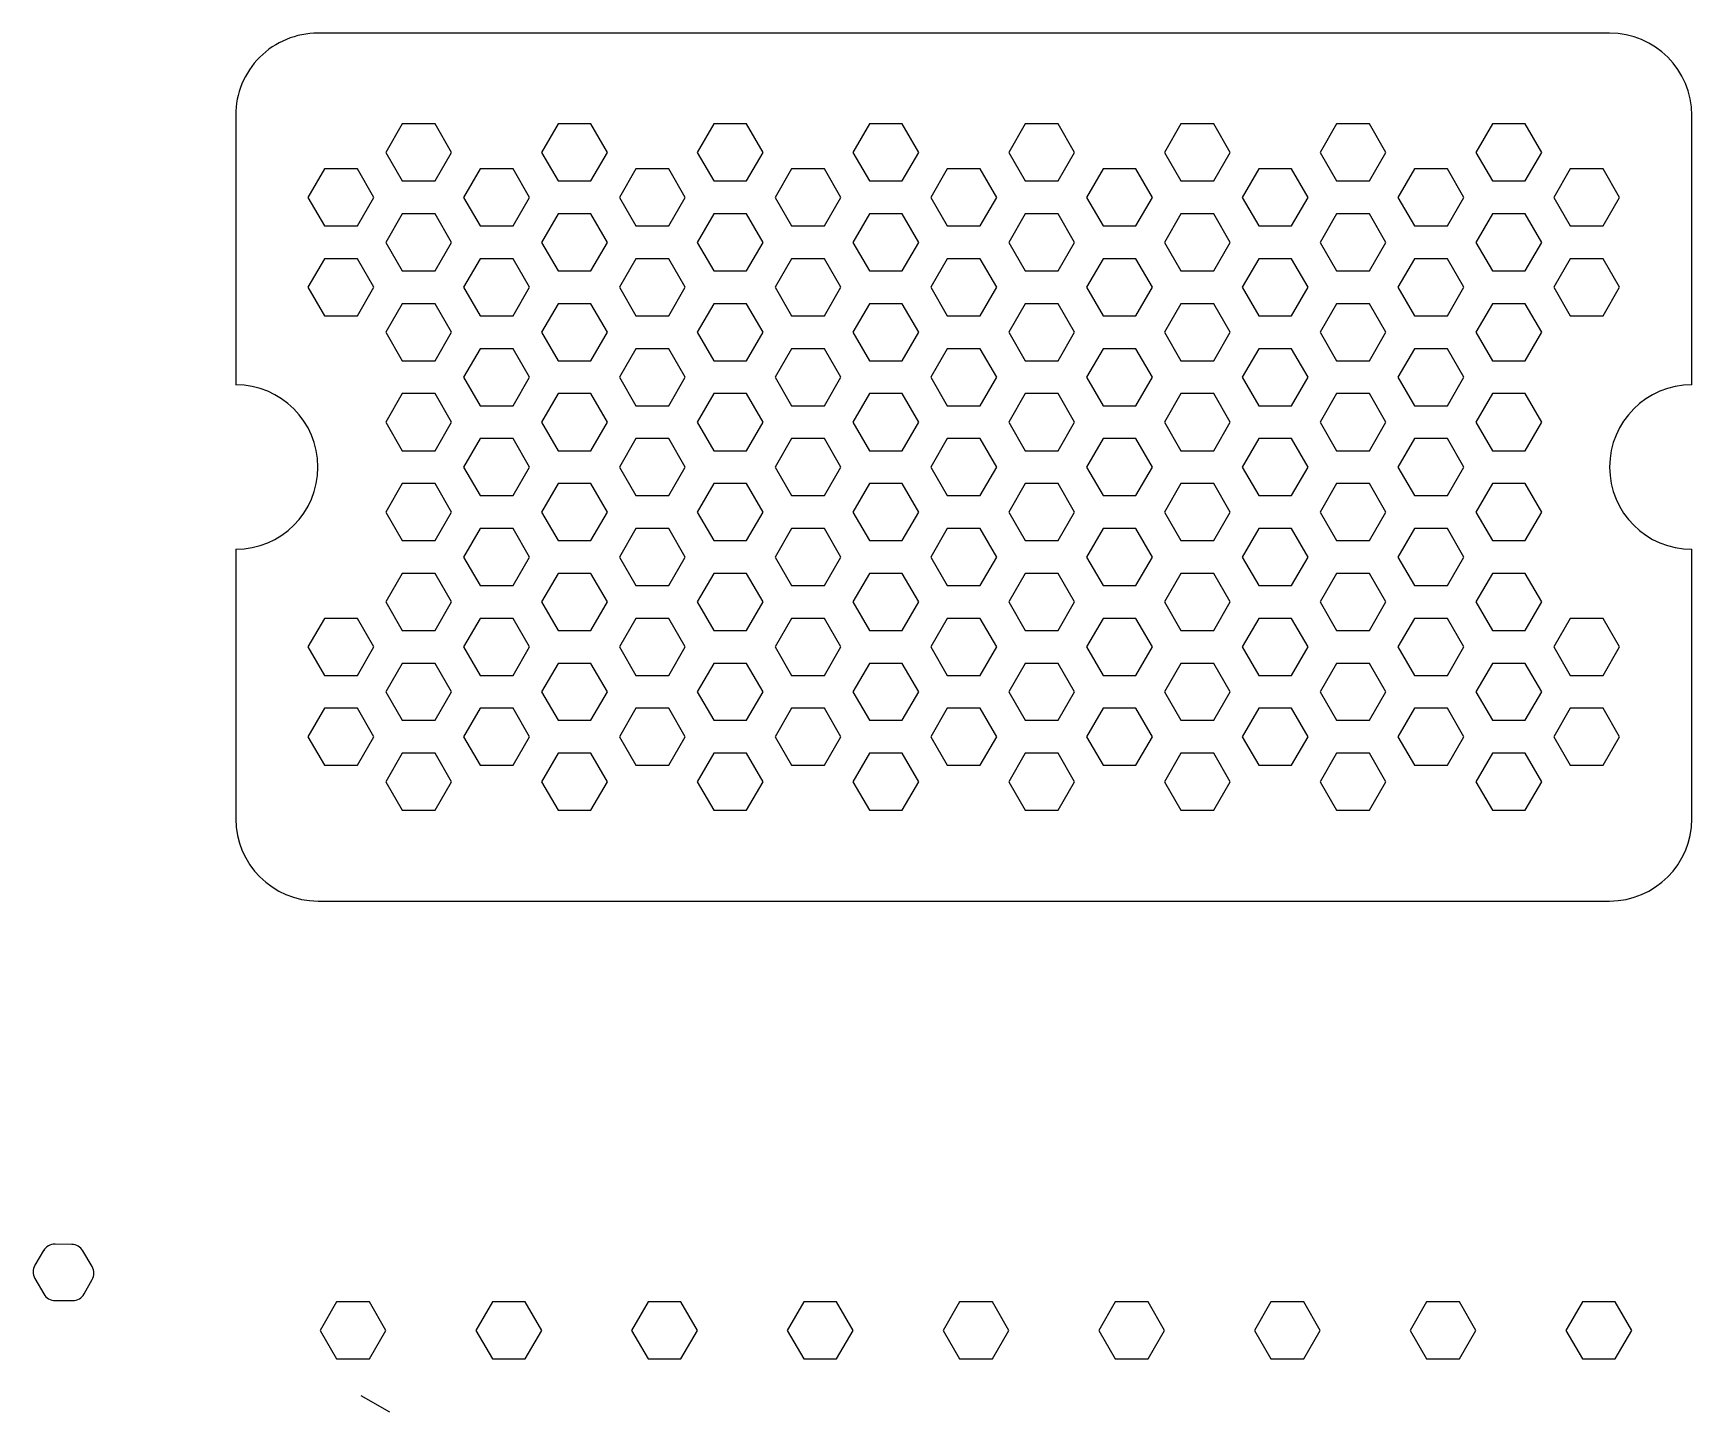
# Model space of a CAD drawing. Header units: inches. Extents: x 13 to 215, y -25 to 143.
import ezdxf

# ---------------------------------------------------------------- set-up
doc = ezdxf.new("R2010")
doc.units = ezdxf.units.IN
doc.header["$MEASUREMENT"] = 0

msp = doc.modelspace()

# ---------------------------------------------------------------- linework, layer by layer
msp.add_line((52.81, -22.5), (56.27, -24.5))
for points in [[(204.58, 143.11), (47.58, 143.11)], [(37.58, 133.1), (37.58, 100.36)], [(214.58, 100.36), (214.58, 133.11)], [(37.58, 80.36), (37.59, 47.6)], [(214.58, 47.6), (214.58, 80.36)], [(47.59, 37.6), (204.58, 37.6)], [(14.23, -4.9), (13.18, -6.69)], [(17.66, -4.14), (15.62, -4.12)], [(20.13, -6.84), (19.01, -4.93)], [(13.18, -8.28), (14.26, -10.17)], [(19.17, -10.15), (20.14, -8.42)], [(15.64, -10.96), (17.79, -10.96)]]:
    msp.add_lwpolyline(points)
for points in [[(57.83, 132.07), (55.83, 128.6), (57.83, 125.14), (61.83, 125.14), (63.83, 128.6), (61.83, 132.07)], [(76.76, 132.07), (74.76, 128.6), (76.76, 125.14), (80.76, 125.14), (82.76, 128.6), (80.76, 132.07)], [(95.69, 132.07), (93.69, 128.6), (95.69, 125.14), (99.69, 125.14), (101.69, 128.6), (99.69, 132.07)], [(114.61, 132.07), (112.61, 128.6), (114.61, 125.14), (118.61, 125.14), (120.61, 128.6), (118.61, 132.07)], [(133.54, 132.07), (131.54, 128.6), (133.54, 125.14), (137.54, 125.14), (139.54, 128.6), (137.54, 132.07)], [(152.47, 132.07), (150.47, 128.6), (152.47, 125.14), (156.47, 125.14), (158.47, 128.6), (156.47, 132.07)], [(171.4, 132.07), (169.4, 128.6), (171.4, 125.14), (175.4, 125.14), (177.4, 128.6), (175.4, 132.07)], [(190.33, 132.07), (188.33, 128.6), (190.33, 125.14), (194.33, 125.14), (196.33, 128.6), (194.33, 132.07)], [(48.37, 126.6), (46.37, 123.14), (48.37, 119.67), (52.37, 119.67), (54.37, 123.14), (52.37, 126.6)], [(67.29, 126.6), (65.29, 123.14), (67.29, 119.67), (71.29, 119.67), (73.29, 123.14), (71.29, 126.6)], [(86.22, 126.6), (84.22, 123.14), (86.22, 119.67), (90.22, 119.67), (92.22, 123.14), (90.22, 126.6)], [(105.15, 126.6), (103.15, 123.14), (105.15, 119.67), (109.15, 119.67), (111.15, 123.14), (109.15, 126.6)], [(124.08, 126.6), (122.08, 123.14), (124.08, 119.67), (128.08, 119.67), (130.08, 123.14), (128.08, 126.6)], [(143.01, 126.6), (141.01, 123.14), (143.01, 119.67), (147.01, 119.67), (149.01, 123.14), (147.01, 126.6)], [(161.93, 126.6), (159.93, 123.14), (161.93, 119.67), (165.93, 119.67), (167.93, 123.14), (165.93, 126.6)], [(180.86, 126.6), (178.86, 123.14), (180.86, 119.67), (184.86, 119.67), (186.86, 123.14), (184.86, 126.6)], [(199.79, 126.6), (197.79, 123.14), (199.79, 119.67), (203.79, 119.67), (205.79, 123.14), (203.79, 126.6)], [(199.79, 126.6), (197.79, 123.14), (199.79, 119.67), (203.79, 119.67), (205.79, 123.14), (203.79, 126.6)], [(57.83, 121.14), (55.83, 117.67), (57.83, 114.21), (61.83, 114.21), (63.83, 117.67), (61.83, 121.14)], [(76.76, 121.14), (74.76, 117.67), (76.76, 114.21), (80.76, 114.21), (82.76, 117.67), (80.76, 121.14)], [(95.69, 121.14), (93.69, 117.67), (95.69, 114.21), (99.69, 114.21), (101.69, 117.67), (99.69, 121.14)], [(114.61, 121.14), (112.61, 117.67), (114.61, 114.21), (118.61, 114.21), (120.61, 117.67), (118.61, 121.14)], [(133.54, 121.14), (131.54, 117.67), (133.54, 114.21), (137.54, 114.21), (139.54, 117.67), (137.54, 121.14)], [(152.47, 121.14), (150.47, 117.67), (152.47, 114.21), (156.47, 114.21), (158.47, 117.67), (156.47, 121.14)], [(171.4, 121.14), (169.4, 117.67), (171.4, 114.21), (175.4, 114.21), (177.4, 117.67), (175.4, 121.14)], [(190.33, 121.14), (188.33, 117.67), (190.33, 114.21), (194.33, 114.21), (196.33, 117.67), (194.33, 121.14)], [(48.37, 115.67), (46.37, 112.21), (48.37, 108.74), (52.37, 108.74), (54.37, 112.21), (52.37, 115.67)], [(67.29, 115.67), (65.29, 112.21), (67.29, 108.74), (71.29, 108.74), (73.29, 112.21), (71.29, 115.67)], [(86.22, 115.67), (84.22, 112.21), (86.22, 108.74), (90.22, 108.74), (92.22, 112.21), (90.22, 115.67)], [(105.15, 115.67), (103.15, 112.21), (105.15, 108.74), (109.15, 108.74), (111.15, 112.21), (109.15, 115.67)], [(124.08, 115.67), (122.08, 112.21), (124.08, 108.74), (128.08, 108.74), (130.08, 112.21), (128.08, 115.67)], [(143.01, 115.67), (141.01, 112.21), (143.01, 108.74), (147.01, 108.74), (149.01, 112.21), (147.01, 115.67)], [(161.93, 115.67), (159.93, 112.21), (161.93, 108.74), (165.93, 108.74), (167.93, 112.21), (165.93, 115.67)], [(180.86, 115.67), (178.86, 112.21), (180.86, 108.74), (184.86, 108.74), (186.86, 112.21), (184.86, 115.67)], [(199.79, 115.67), (197.79, 112.21), (199.79, 108.74), (203.79, 108.74), (205.79, 112.21), (203.79, 115.67)], [(57.83, 110.21), (55.83, 106.74), (57.83, 103.28), (61.83, 103.28), (63.83, 106.74), (61.83, 110.21)], [(76.76, 110.21), (74.76, 106.74), (76.76, 103.28), (80.76, 103.28), (82.76, 106.74), (80.76, 110.21)], [(95.69, 110.21), (93.69, 106.74), (95.69, 103.28), (99.69, 103.28), (101.69, 106.74), (99.69, 110.21)], [(114.61, 110.21), (112.61, 106.74), (114.61, 103.28), (118.61, 103.28), (120.61, 106.74), (118.61, 110.21)], [(133.54, 110.21), (131.54, 106.74), (133.54, 103.28), (137.54, 103.28), (139.54, 106.74), (137.54, 110.21)], [(152.47, 110.21), (150.47, 106.74), (152.47, 103.28), (156.47, 103.28), (158.47, 106.74), (156.47, 110.21)], [(171.4, 110.21), (169.4, 106.74), (171.4, 103.28), (175.4, 103.28), (177.4, 106.74), (175.4, 110.21)], [(190.33, 110.21), (188.33, 106.74), (190.33, 103.28), (194.33, 103.28), (196.33, 106.74), (194.33, 110.21)], [(67.29, 104.74), (65.29, 101.28), (67.29, 97.82), (71.29, 97.82), (73.29, 101.28), (71.29, 104.74)], [(86.22, 104.74), (84.22, 101.28), (86.22, 97.82), (90.22, 97.82), (92.22, 101.28), (90.22, 104.74)], [(105.15, 104.74), (103.15, 101.28), (105.15, 97.82), (109.15, 97.82), (111.15, 101.28), (109.15, 104.74)], [(124.08, 104.74), (122.08, 101.28), (124.08, 97.82), (128.08, 97.82), (130.08, 101.28), (128.08, 104.74)], [(143.01, 104.74), (141.01, 101.28), (143.01, 97.82), (147.01, 97.82), (149.01, 101.28), (147.01, 104.74)], [(161.93, 104.74), (159.93, 101.28), (161.93, 97.82), (165.93, 97.82), (167.93, 101.28), (165.93, 104.74)], [(180.86, 104.74), (178.86, 101.28), (180.86, 97.82), (184.86, 97.82), (186.86, 101.28), (184.86, 104.74)], [(57.83, 99.28), (55.83, 95.82), (57.83, 92.35), (61.83, 92.35), (63.83, 95.82), (61.83, 99.28)], [(76.76, 99.28), (74.76, 95.82), (76.76, 92.35), (80.76, 92.35), (82.76, 95.82), (80.76, 99.28)], [(95.69, 99.28), (93.69, 95.82), (95.69, 92.35), (99.69, 92.35), (101.69, 95.82), (99.69, 99.28)], [(114.61, 99.28), (112.61, 95.82), (114.61, 92.35), (118.61, 92.35), (120.61, 95.82), (118.61, 99.28)], [(133.54, 99.28), (131.54, 95.82), (133.54, 92.35), (137.54, 92.35), (139.54, 95.82), (137.54, 99.28)], [(152.47, 99.28), (150.47, 95.82), (152.47, 92.35), (156.47, 92.35), (158.47, 95.82), (156.47, 99.28)], [(171.4, 99.28), (169.4, 95.82), (171.4, 92.35), (175.4, 92.35), (177.4, 95.82), (175.4, 99.28)], [(190.33, 99.28), (188.33, 95.82), (190.33, 92.35), (194.33, 92.35), (196.33, 95.82), (194.33, 99.28)], [(67.29, 93.82), (65.29, 90.35), (67.29, 86.89), (71.29, 86.89), (73.29, 90.35), (71.29, 93.82)], [(86.22, 93.82), (84.22, 90.35), (86.22, 86.89), (90.22, 86.89), (92.22, 90.35), (90.22, 93.82)], [(105.15, 93.82), (103.15, 90.35), (105.15, 86.89), (109.15, 86.89), (111.15, 90.35), (109.15, 93.82)], [(124.08, 93.82), (122.08, 90.35), (124.08, 86.89), (128.08, 86.89), (130.08, 90.35), (128.08, 93.82)], [(143.01, 93.82), (141.01, 90.35), (143.01, 86.89), (147.01, 86.89), (149.01, 90.35), (147.01, 93.82)], [(161.93, 93.82), (159.93, 90.35), (161.93, 86.89), (165.93, 86.89), (167.93, 90.35), (165.93, 93.82)], [(180.86, 93.82), (178.86, 90.35), (180.86, 86.89), (184.86, 86.89), (186.86, 90.35), (184.86, 93.82)], [(57.83, 88.35), (55.83, 84.89), (57.83, 81.42), (61.83, 81.42), (63.83, 84.89), (61.83, 88.35)], [(76.76, 88.35), (74.76, 84.89), (76.76, 81.42), (80.76, 81.42), (82.76, 84.89), (80.76, 88.35)], [(95.69, 88.35), (93.69, 84.89), (95.69, 81.42), (99.69, 81.42), (101.69, 84.89), (99.69, 88.35)], [(114.61, 88.35), (112.61, 84.89), (114.61, 81.42), (118.61, 81.42), (120.61, 84.89), (118.61, 88.35)], [(133.54, 88.35), (131.54, 84.89), (133.54, 81.42), (137.54, 81.42), (139.54, 84.89), (137.54, 88.35)], [(152.47, 88.35), (150.47, 84.89), (152.47, 81.42), (156.47, 81.42), (158.47, 84.89), (156.47, 88.35)], [(171.4, 88.35), (169.4, 84.89), (171.4, 81.42), (175.4, 81.42), (177.4, 84.89), (175.4, 88.35)], [(190.33, 88.35), (188.33, 84.89), (190.33, 81.42), (194.33, 81.42), (196.33, 84.89), (194.33, 88.35)], [(67.29, 82.89), (65.29, 79.42), (67.29, 75.96), (71.29, 75.96), (73.29, 79.42), (71.29, 82.89)], [(86.22, 82.89), (84.22, 79.42), (86.22, 75.96), (90.22, 75.96), (92.22, 79.42), (90.22, 82.89)], [(105.15, 82.89), (103.15, 79.42), (105.15, 75.96), (109.15, 75.96), (111.15, 79.42), (109.15, 82.89)], [(124.08, 82.89), (122.08, 79.42), (124.08, 75.96), (128.08, 75.96), (130.08, 79.42), (128.08, 82.89)], [(143.01, 82.89), (141.01, 79.42), (143.01, 75.96), (147.01, 75.96), (149.01, 79.42), (147.01, 82.89)], [(161.93, 82.89), (159.93, 79.42), (161.93, 75.96), (165.93, 75.96), (167.93, 79.42), (165.93, 82.89)], [(180.86, 82.89), (178.86, 79.42), (180.86, 75.96), (184.86, 75.96), (186.86, 79.42), (184.86, 82.89)], [(57.83, 77.42), (55.83, 73.96), (57.83, 70.49), (61.83, 70.49), (63.83, 73.96), (61.83, 77.42)], [(76.76, 77.42), (74.76, 73.96), (76.76, 70.49), (80.76, 70.49), (82.76, 73.96), (80.76, 77.42)], [(95.69, 77.42), (93.69, 73.96), (95.69, 70.49), (99.69, 70.49), (101.69, 73.96), (99.69, 77.42)], [(114.61, 77.42), (112.61, 73.96), (114.61, 70.49), (118.61, 70.49), (120.61, 73.96), (118.61, 77.42)], [(133.54, 77.42), (131.54, 73.96), (133.54, 70.49), (137.54, 70.49), (139.54, 73.96), (137.54, 77.42)], [(152.47, 77.42), (150.47, 73.96), (152.47, 70.49), (156.47, 70.49), (158.47, 73.96), (156.47, 77.42)], [(171.4, 77.42), (169.4, 73.96), (171.4, 70.49), (175.4, 70.49), (177.4, 73.96), (175.4, 77.42)], [(190.33, 77.42), (188.33, 73.96), (190.33, 70.49), (194.33, 70.49), (196.33, 73.96), (194.33, 77.42)], [(48.37, 71.96), (46.37, 68.49), (48.37, 65.03), (52.37, 65.03), (54.37, 68.49), (52.37, 71.96)], [(67.29, 71.96), (65.29, 68.49), (67.29, 65.03), (71.29, 65.03), (73.29, 68.49), (71.29, 71.96)], [(86.22, 71.96), (84.22, 68.49), (86.22, 65.03), (90.22, 65.03), (92.22, 68.49), (90.22, 71.96)], [(105.15, 71.96), (103.15, 68.49), (105.15, 65.03), (109.15, 65.03), (111.15, 68.49), (109.15, 71.96)], [(124.08, 71.96), (122.08, 68.49), (124.08, 65.03), (128.08, 65.03), (130.08, 68.49), (128.08, 71.96)], [(143.01, 71.96), (141.01, 68.49), (143.01, 65.03), (147.01, 65.03), (149.01, 68.49), (147.01, 71.96)], [(161.93, 71.96), (159.93, 68.49), (161.93, 65.03), (165.93, 65.03), (167.93, 68.49), (165.93, 71.96)], [(180.86, 71.96), (178.86, 68.49), (180.86, 65.03), (184.86, 65.03), (186.86, 68.49), (184.86, 71.96)], [(199.79, 71.96), (197.79, 68.49), (199.79, 65.03), (203.79, 65.03), (205.79, 68.49), (203.79, 71.96)], [(57.83, 66.49), (55.83, 63.03), (57.83, 59.57), (61.83, 59.57), (63.83, 63.03), (61.83, 66.49)], [(76.76, 66.49), (74.76, 63.03), (76.76, 59.57), (80.76, 59.57), (82.76, 63.03), (80.76, 66.49)], [(95.69, 66.49), (93.69, 63.03), (95.69, 59.57), (99.69, 59.57), (101.69, 63.03), (99.69, 66.49)], [(114.61, 66.49), (112.61, 63.03), (114.61, 59.57), (118.61, 59.57), (120.61, 63.03), (118.61, 66.49)], [(133.54, 66.49), (131.54, 63.03), (133.54, 59.57), (137.54, 59.57), (139.54, 63.03), (137.54, 66.49)], [(152.47, 66.49), (150.47, 63.03), (152.47, 59.57), (156.47, 59.57), (158.47, 63.03), (156.47, 66.49)], [(171.4, 66.49), (169.4, 63.03), (171.4, 59.57), (175.4, 59.57), (177.4, 63.03), (175.4, 66.49)], [(190.33, 66.49), (188.33, 63.03), (190.33, 59.57), (194.33, 59.57), (196.33, 63.03), (194.33, 66.49)], [(48.37, 61.03), (46.37, 57.57), (48.37, 54.1), (52.37, 54.1), (54.37, 57.57), (52.37, 61.03)], [(67.29, 61.03), (65.29, 57.57), (67.29, 54.1), (71.29, 54.1), (73.29, 57.57), (71.29, 61.03)], [(86.22, 61.03), (84.22, 57.57), (86.22, 54.1), (90.22, 54.1), (92.22, 57.57), (90.22, 61.03)], [(105.15, 61.03), (103.15, 57.57), (105.15, 54.1), (109.15, 54.1), (111.15, 57.57), (109.15, 61.03)], [(124.08, 61.03), (122.08, 57.57), (124.08, 54.1), (128.08, 54.1), (130.08, 57.57), (128.08, 61.03)], [(143.01, 61.03), (141.01, 57.57), (143.01, 54.1), (147.01, 54.1), (149.01, 57.57), (147.01, 61.03)], [(161.93, 61.03), (159.93, 57.57), (161.93, 54.1), (165.93, 54.1), (167.93, 57.57), (165.93, 61.03)], [(180.86, 61.03), (178.86, 57.57), (180.86, 54.1), (184.86, 54.1), (186.86, 57.57), (184.86, 61.03)], [(199.79, 61.03), (197.79, 57.57), (199.79, 54.1), (203.79, 54.1), (205.79, 57.57), (203.79, 61.03)], [(57.83, 55.57), (55.83, 52.1), (57.83, 48.64), (61.83, 48.64), (63.83, 52.1), (61.83, 55.57)], [(76.76, 55.57), (74.76, 52.1), (76.76, 48.64), (80.76, 48.64), (82.76, 52.1), (80.76, 55.57)], [(95.69, 55.57), (93.69, 52.1), (95.69, 48.64), (99.69, 48.64), (101.69, 52.1), (99.69, 55.57)], [(114.61, 55.57), (112.61, 52.1), (114.61, 48.64), (118.61, 48.64), (120.61, 52.1), (118.61, 55.57)], [(133.54, 55.57), (131.54, 52.1), (133.54, 48.64), (137.54, 48.64), (139.54, 52.1), (137.54, 55.57)], [(152.47, 55.57), (150.47, 52.1), (152.47, 48.64), (156.47, 48.64), (158.47, 52.1), (156.47, 55.57)], [(171.4, 55.57), (169.4, 52.1), (171.4, 48.64), (175.4, 48.64), (177.4, 52.1), (175.4, 55.57)], [(190.33, 55.57), (188.33, 52.1), (190.33, 48.64), (194.33, 48.64), (196.33, 52.1), (194.33, 55.57)], [(49.85, -11.14), (47.85, -14.61), (49.85, -18.07), (53.85, -18.07), (55.85, -14.61), (53.85, -11.14)], [(68.78, -11.14), (66.78, -14.61), (68.78, -18.07), (72.78, -18.07), (74.78, -14.61), (72.78, -11.14)], [(87.7, -11.14), (85.7, -14.61), (87.7, -18.07), (91.7, -18.07), (93.7, -14.61), (91.7, -11.14)], [(106.63, -11.14), (104.63, -14.61), (106.63, -18.07), (110.63, -18.07), (112.63, -14.61), (110.63, -11.14)], [(125.56, -11.14), (123.56, -14.61), (125.56, -18.07), (129.56, -18.07), (131.56, -14.61), (129.56, -11.14)], [(144.49, -11.14), (142.49, -14.61), (144.49, -18.07), (148.49, -18.07), (150.49, -14.61), (148.49, -11.14)], [(163.42, -11.14), (161.42, -14.61), (163.42, -18.07), (167.42, -18.07), (169.42, -14.61), (167.42, -11.14)], [(182.34, -11.14), (180.34, -14.61), (182.34, -18.07), (186.34, -18.07), (188.34, -14.61), (186.34, -11.14)], [(201.27, -11.14), (199.27, -14.61), (201.27, -18.07), (205.27, -18.07), (207.27, -14.61), (205.27, -11.14)]]:
    msp.add_lwpolyline(points, close=True)
for centre, radius, start, end in [((47.58, 133.11), 10, 90, 180.0068), ((204.58, 133.11), 10, 360, 90), ((37.58, 90.36), 10, 270.0068, 90.0068), ((214.58, 90.36), 10, 90, 270), ((47.59, 47.6), 10, 180.0068, 270), ((204.58, 47.6), 10, 270, 0), ((15.6, -5.71), 1.59, 89.2717, 149.6845), ((17.64, -5.73), 1.59, 30.3189, 89.2717), ((14.55, -7.49), 1.59, 149.6845, 209.9039), ((18.76, -7.65), 1.59, 330.6727, 30.3189), ((15.64, -9.38), 1.59, 209.9039, 270.0286), ((17.79, -9.38), 1.59, 270.0286, 330.6727)]:
    msp.add_arc(centre, radius, start, end)

doc.saveas('drawing.dxf')
